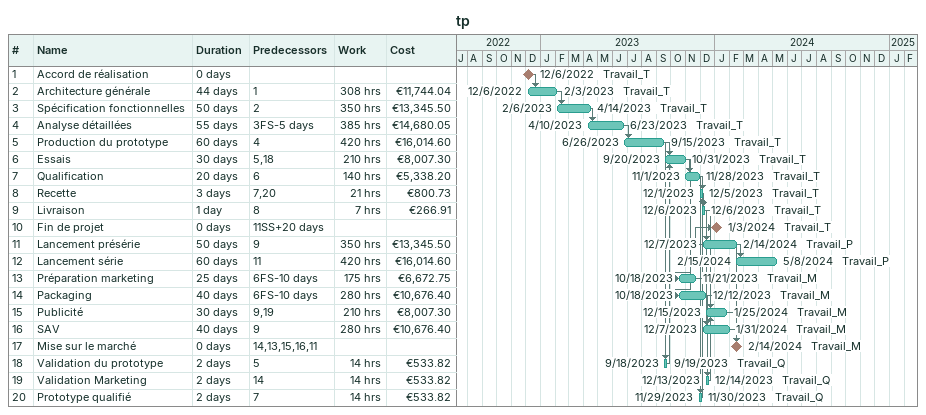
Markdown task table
tp

| ID | Task | Duration | Start | Finish | Predecessors | Resources | Work (h) | Cost (€) |
|---|---|---|---|---|---|---|---|---|
| 1 | Accord de réalisation | 0d | 2022-12-06 | 2022-12-06 |  | Travail_T |  |  |
| 2 | Architecture générale | 44d | 2022-12-06 | 2023-02-03 | 1 | Travail_T | 308 | 11744.04 |
| 3 | Spécification fonctionnelles | 50d | 2023-02-06 | 2023-04-14 | 2 | Travail_T | 350 | 13345.50 |
| 4 | Analyse détaillées | 55d | 2023-04-10 | 2023-06-23 | 3FS-5d | Travail_T | 385 | 14680.05 |
| 5 | Production du prototype | 60d | 2023-06-26 | 2023-09-15 | 4 | Travail_T | 420 | 16014.60 |
| 6 | Essais | 30d | 2023-09-20 | 2023-10-31 | 5, 18 | Travail_T | 210 | 8007.30 |
| 7 | Qualification | 20d | 2023-11-01 | 2023-11-28 | 6 | Travail_T | 140 | 5338.20 |
| 8 | Recette | 3d | 2023-12-01 | 2023-12-05 | 7, 20 | Travail_T | 21 | 800.73 |
| 9 | Livraison | 1d | 2023-12-06 | 2023-12-06 | 8 | Travail_T | 7 | 266.91 |
| 10 | Fin de projet | 0d | 2024-01-03 | 2024-01-03 | 11SS+20d | Travail_T |  |  |
| 11 | Lancement présérie | 50d | 2023-12-07 | 2024-02-14 | 9 | Travail_P | 350 | 13345.50 |
| 12 | Lancement série | 60d | 2024-02-15 | 2024-05-08 | 11 | Travail_P | 420 | 16014.60 |
| 13 | Préparation marketing | 25d | 2023-10-18 | 2023-11-21 | 6FS-10d | Travail_M | 175 | 6672.75 |
| 14 | Packaging | 40d | 2023-10-18 | 2023-12-12 | 6FS-10d | Travail_M | 280 | 10676.40 |
| 15 | Publicité | 30d | 2023-12-15 | 2024-01-25 | 9, 19 | Travail_M | 210 | 8007.30 |
| 16 | SAV | 40d | 2023-12-07 | 2024-01-31 | 9 | Travail_M | 280 | 10676.40 |
| 17 | Mise sur le marché | 0d | 2024-02-14 | 2024-02-14 | 14, 13, 15, 16, 11 | Travail_M |  |  |
| 18 | Validation du prototype | 2d | 2023-09-18 | 2023-09-19 | 5 | Travail_Q | 14 | 533.82 |
| 19 | Validation Marketing | 2d | 2023-12-13 | 2023-12-14 | 14 | Travail_Q | 14 | 533.82 |
| 20 | Prototype qualifié | 2d | 2023-11-29 | 2023-11-30 | 7 | Travail_Q | 14 | 533.82 |
